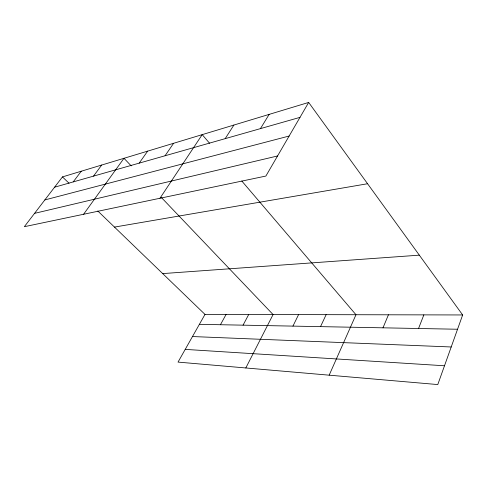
<?xml version="1.0" encoding="UTF-8"?>
<svg xmlns="http://www.w3.org/2000/svg" width="487" height="487" viewBox="0 0 487 487"><rect width="100%" height="100%" fill="white"/><g stroke="black" fill="none" stroke-linecap="round" stroke-linejoin="round"><path stroke-width="0.73" d="M462.65 314.955L437.783 384.566L178.029 362.103L204.997 314.407L462.65 314.955L308.667 102.434L62.464 176.909L24.35 226.692L265.884 176.05L308.667 102.434M418.552 328.5L423.848 314.876M382.995 327.824L388.431 314.797M329.175 375.173L355.979 314.73L241.814 181.024M320.531 326.631L326.126 314.663M292.943 326.107L298.58 314.608M245.813 367.965L273.073 314.553L161.258 197.369M243.062 325.158L248.711 314.499M220.441 324.726L226.078 314.456M260.435 128.623L269.153 114.384M225.183 138.655L233.888 125.056M159.961 198.258L202.208 134.637L209.55 143.233M165.05 155.773L173.603 143.288M139.203 163.127L147.646 151.14M83.575 214.274L123.978 158.299L131.204 165.872M93.504 176.13L101.686 165.044M73.22 181.901L81.256 171.223M54.574 187.209L299.986 117.367M44.834 199.938L289.144 136.031M34.559 213.361L277.553 155.968M114.482 227.088L367.575 183.739M162.688 273.597L419.325 255.158M199.39 324.33L457.549 329.242M192.481 336.547L451.212 346.975M185.218 349.386L444.497 365.774M62.464 176.909L69.002 183.215M97.784 210.981L204.997 314.407"/></g></svg>
